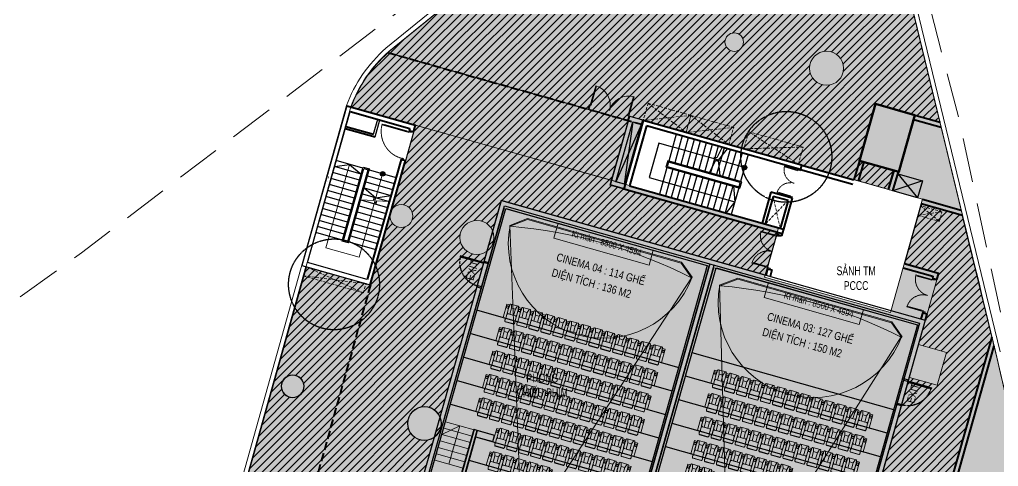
# Model space of a CAD drawing. Header units: millimetres. Extents: x -11451263 to 11578383104, y -507 to 1450429.
# Drawn here: x 12050376 to 12094417, y 1143457 to 1163557 of the extents above; entities that cross this region are included whole.
import ezdxf

# ---------------------------------------------------------------- set-up
doc = ezdxf.new("R2010")
doc.units = ezdxf.units.MM
doc.header["$MEASUREMENT"] = 0
for name, pattern in [('CENTER2', [1.125, 0.75, -0.125, 0.125, -0.125]), ('DASH', [0.35, 0.25, -0.1]), ('DASH2-1', [3, 2, -1]), ('HIDDEN', [0.375, 0.25, -0.125]), ('HIDDEN2', [0.1875, 0.125, -0.0625]), ('Xref_ST_MBDV Cot vach 30.7.2022$0$HIDDEN2', [0.1875, 0.125, -0.0625])]:
    doc.linetypes.add(name, pattern=pattern)
doc.layers.get('0').update_dxf_attribs({"linetype": 'CONTINUOUS', "lineweight": 13})
doc.layers.get('Defpoints').update_dxf_attribs({"color": 5, "linetype": 'CONTINUOUS', "lineweight": 13})
for name, color, linetype, lineweight in [('##01-Tuong', 1, 'CONTINUOUS', 40), ('@_0.10', 8, 'CONTINUOUS', 15), ('CUA', 37, 'CONTINUOUS', 13), ('DO DIEN TICH THONG THUY', 141, 'CONTINUOUS', 13), ('KT-Chu viet', 255, 'CONTINUOUS', 20), ('KT-Kich thuoc', 159, 'CONTINUOUS', 18), ('KT-lomo nuoc', 3, 'HIDDEN', 5), ('KT-Net cat', 1, 'CONTINUOUS', 40), ('KT-Net cot', 2, 'CONTINUOUS', 50), ('KT-Net cua', 87, 'CONTINUOUS', 9), ('KT-Net manh', 251, 'CONTINUOUS', 13), ('KT-Net thay', 7, 'CONTINUOUS', 25), ('KT-Net to mau', 159, 'CONTINUOUS', 18), ('KT-Noi that', 39, 'CONTINUOUS', 9), ('SPE-MEP-HVAC', 140, 'CONTINUOUS', 0)]:
    doc.layers.add(name, color=color, linetype=linetype, lineweight=lineweight)
for name, color, linetype in [('A-FLOR-STRS-ARROW', 8, 'CONTINUOUS'), ('A-GRID-SYM', 50, 'CONTINUOUS'), ('A-WALL-PATT', 251, 'CONTINUOUS'), ('DC_Vat Lieu', 252, 'CONTINUOUS'), ('KT-Thay', 7, 'CONTINUOUS'), ('KT-Tuong', 1, 'CONTINUOUS'), ('NDT Thoat nuoc rua', 3, 'CENTER2'), ('SPE-MEP-Electric', 2, 'CONTINUOUS')]:
    doc.layers.add(name, color=color, linetype=linetype)
doc.styles.add('250-ChHBg', font='chhbg.shx', dxfattribs={"width": 0.8, "height": 200})
doc.styles.add('Xref_ST_MBDV Cot vach 30.7.2022$0$Arial', font='arial.ttf', dxfattribs={"width": 0.7})

# ---------------------------------------------------------------- blocks, each defined once
blk = doc.blocks.new('fagahah')
at = {"lineweight": 18}
for points in [[(1617565, -970362), (1617690, -970362), (1617690, -969742), (1617565, -969742)], [(1618250, -970362), (1618125, -970362), (1618125, -969742), (1618250, -969742)], [(1617683, -969914), (1617572, -969915), (1617572, -969803), (1617683, -969803)], [(1617994, -970143), (1617821, -970143), (1617821, -969856), (1617994, -969856)], [(1618243, -969914), (1618132, -969914), (1618132, -969803), (1618243, -969803)]]:
    blk.add_lwpolyline(points, close=True, dxfattribs=at)
for points in [[(1618084, -969686), (1617731, -969686)], [(1617821, -969856), (1617770, -969686)], [(1617994, -969856), (1618044, -969686)], [(1618250, -970362), (1617565, -970362)], [(1618119, -970510), (1617695, -970510)], [(1618096, -970526), (1617719, -970526)]]:
    blk.add_lwpolyline(points, dxfattribs=at)
blk.add_lwpolyline([(1617690, -969839), (1617690, -970093, 0.414214), (1617740, -970143), (1618075, -970143, 0.414214), (1618125, -970093), (1618125, -969839)], format="xyb", dxfattribs=at)
blk.add_lwpolyline([(1618125, -970362), (1617690, -970362), (1617690, -970193, -0.414214), (1617740, -970143), (1618075, -970143, -0.414214), (1618125, -970193)], format="xyb", close=True, dxfattribs=at)
for centre in [(1617627, -969859), (1618187, -969859)]:
    blk.add_circle(centre, 44.6, dxfattribs=at)
for points in [[(1617690, -969839), (1617697, -969830), (1617700, -969806), (1617700, -969767), (1617702, -969725), (1617708, -969704), (1617722, -969689), (1617731, -969686)], [(1618125, -969839), (1618118, -969830), (1618115, -969806), (1618115, -969767), (1618113, -969725), (1618107, -969704), (1618093, -969689), (1618084, -969686)], [(1617690, -970362), (1617684, -970387), (1617677, -970437), (1617679, -970474), (1617695, -970509), (1617712, -970524), (1617719, -970526)], [(1618125, -970362), (1618131, -970387), (1618137, -970437), (1618136, -970474), (1618120, -970509), (1618103, -970524), (1618096, -970526)]]:
    blk.add_spline(points, degree=3, dxfattribs=at)
blk = doc.blocks.new('*U157')
blk.add_line((-70, 100), (-70, 907))
for points in [[(-50, 0), (-50, 1007), (-90, 1007), (-90, 0)], [(-50, 100), (-90, 100), (-90, 907), (-50, 907)], [(0, -184), (-60, -184), (-60, -40), (-50, -40), (-50, 0), (0, 0)], [(-1107, -184), (-1047, -184), (-1047, -40), (-1057, -40), (-1057, 0), (-1107, 0)]]:
    blk.add_lwpolyline(points, close=True)
at = {"linetype": 'HIDDEN'}
blk.add_arc((-50, 0), 1007, 90, 180, dxfattribs=at)
blk = doc.blocks.new('*U150')
blk.add_line((70, 100), (70, 907))
for points in [[(50, 0), (50, 1007), (90, 1007), (90, 0)], [(50, 100), (90, 100), (90, 907), (50, 907)], [(0, -184), (60, -184), (60, -40), (50, -40), (50, 0), (0, 0)], [(1107, -184), (1047, -184), (1047, -40), (1057, -40), (1057, 0), (1107, 0)]]:
    blk.add_lwpolyline(points, close=True)
at = {"linetype": 'HIDDEN'}
blk.add_arc((50, 0), 1007, 0, 90, dxfattribs=at)
blk = doc.blocks.new('beta')
at = {"layer": '@_0.10'}
for points in [[(1129386, 526002), (1129874, 527735), (1129071, 527337)], [(1130433, 527265), (1129153, 527626)], [(1130515, 527554), (1129234, 527915)], [(1130352, 526977), (1129071, 527337)], [(1130189, 526399), (1128909, 526760)], [(1130271, 526688), (1128990, 527049)], [(1130108, 526110), (1128827, 526471)], [(1130027, 525822), (1128746, 526182)]]:
    blk.add_lwpolyline(points, dxfattribs=at)
at = {"layer": 'A-GRID-SYM'}
for p, q in [((1131743, 537869), (1150808, 532499)), ((1128315, 525005), (1131881, 537623)), ((1131881, 537623), (1150561, 532361)), ((1150808, 532499), (1142118, 501478)), ((1150561, 532361), (1141980, 501725)), ((1130516, 527558), (1129742, 524811)), ((1129886, 524770), (1130660, 527517)), ((1130660, 527517), (1130516, 527558))]:
    blk.add_line(p, q, dxfattribs=at)
for points in [[(1128459, 524965), (1128123, 525059), (1131743, 537869)], [(1129574, 523588), (1129905, 524765), (1129616, 524846), (1129562, 524654), (1129658, 524627), (1129327, 523450), (1137429, 521160), (1141318, 534965)], [(1141125, 535019), (1137291, 521407), (1129381, 523642)]]:
    blk.add_lwpolyline(points, dxfattribs=at)
blk.add_lwpolyline([(1130660, 527517), (1130583, 527242), (1131358, 527023), (1131435, 527299)], close=True, dxfattribs=at)
at = {"layer": 'A-WALL-PATT'}
for points in [[(1128456, 525173), (1131942, 537513), (1141000, 534953), (1137244, 521524), (1129599, 523678)], [(1130661, 532936), (1139729, 530365)], [(1130361, 531878), (1139429, 529307)], [(1130060, 530820), (1139129, 528248)], [(1140316, 531039), (1149389, 528483)], [(1140017, 529980), (1149091, 527425)], [(1129760, 529762), (1138829, 527190)], [(1129460, 528703), (1138529, 526132)], [(1139719, 528922), (1148792, 526366)], [(1139421, 527863), (1148494, 525307)], [(1130583, 527242), (1138229, 525073)], [(1139123, 526804), (1148196, 524248)], [(1130284, 526183), (1137929, 524015)]]:
    blk.add_lwpolyline(points, dxfattribs=at)
blk.add_lwpolyline([(1141402, 534844), (1150460, 532284), (1146320, 517504), (1137225, 520066)], close=True, dxfattribs=at)
at = {"layer": 'Defpoints', "color": 8}
for p, q in [((1132918, 537059), (1139851, 535093)), ((1142379, 534385), (1149311, 532419))]:
    blk.add_line(p, q, dxfattribs=at)
at = {"layer": 'Defpoints'}
for points in [[(1132125, 536749), (1132918, 537059), (1139851, 535093), (1140321, 534425)], [(1132131, 536710), (1132915, 537018), (1139832, 535057), (1140295, 534395)], [(1132125, 536749), (1132677, 522711), (1140295, 534395)], [(1141585, 534076), (1142379, 534385), (1149311, 532419), (1149781, 531752)], [(1141591, 534036), (1142376, 534344), (1149292, 532383), (1149755, 531722)], [(1141561, 534084), (1141985, 519504), (1149735, 531743)]]:
    blk.add_lwpolyline(points, dxfattribs=at)
for centre, start, end in [((1136325, 535947), 169.1757, 339.1517), ((1145763, 533288), 169.2749, 339.2508)]:
    blk.add_arc(centre, 4275, start, end, dxfattribs=at)
at = {"layer": 'Defpoints', "color": 8}
for centre, start, end in [((1130284, 514640), 63.126, 85.2159), ((1139744, 511967), 63.1265, 85.2164)]:
    blk.add_arc(centre, 22147, start, end, dxfattribs=at)
at = {"layer": 'KT-Noi that'}
for points in [[(1134292, 536851), (1134101, 536177), (1138383, 534963), (1138574, 535637)], [(1143755, 534185), (1143564, 533512), (1147846, 532298), (1148037, 532971)]]:
    blk.add_lwpolyline(points, close=True, dxfattribs=at)
at = {"layer": 'DC_Vat Lieu', "color": 253}
for name, p, xscale, yscale, zscale, rotation in [('*U157', (1130969, 535134), 1.084126636794924, 1.084126636794924, 1.084126636794924, 74.26764725230365), ('*U150', (1150055, 529805), 1.084126636794925, 1.084126636794925, 1.084126636794925, 254.2676472523859)]:
    blk.add_blockref(name, p, dxfattribs=dict(at, xscale=xscale, yscale=yscale, zscale=zscale, rotation=rotation))
at = {"layer": 'Defpoints', "color": 8}
for p, rotation in [((-159665, 1907447), 344.1685009415601), ((-159127, 1907294), 344.1685009415601), ((-158588, 1907141), 344.1685009415601), ((-158049, 1906989), 344.1685009415601), ((-157510, 1906836), 344.1685009415601), ((-156971, 1906684), 344.1685009415601), ((-159995, 1906397), 344.1685009415601), ((-159456, 1906244), 344.1685009415601), ((-156433, 1906531), 344.1685009415601), ((-155894, 1906378), 344.1685009415601), ((-155355, 1906225), 344.1685009415601), ((-158917, 1906091), 344.1685009415601), ((-158379, 1905939), 344.1685009415601), ((-157840, 1905786), 344.1685009415601), ((-154816, 1906073), 344.1685009415601), ((-154278, 1905920), 344.1685009415601), ((-153739, 1905768), 344.1685009415601), ((-160295, 1905339), 344.1685009415601), ((-157301, 1905634), 344.1685009415601), ((-156762, 1905481), 344.1685009415601), ((-156224, 1905328), 344.1685009415601), ((-153200, 1905615), 344.1685009415601), ((-159756, 1905186), 344.1685009415601), ((-159218, 1905033), 344.1685009415601), ((-155685, 1905176), 344.1685009415601), ((-155146, 1905023), 344.1685009415601), ((-158679, 1904881), 344.1685009415601), ((-158140, 1904728), 344.1685009415601), ((-157601, 1904575), 344.1685009415601), ((-154607, 1904870), 344.1685009415601), ((-154068, 1904718), 344.1685009415601), ((-153530, 1904565), 344.1685009415601), ((-150333, 1904483), 344.1689962145118), ((-160595, 1904280), 344.1685009415601), ((-160056, 1904127), 344.1685009415601), ((-157062, 1904423), 344.1685009415601), ((-156524, 1904270), 344.1685009415601), ((-155985, 1904117), 344.1685009415601), ((-149794, 1904330), 344.1689962145118), ((-149255, 1904178), 344.1689962145118), ((-148716, 1904025), 344.1689962145118), ((-159518, 1903975), 344.1685009415601), ((-158979, 1903822), 344.1685009415601), ((-158440, 1903670), 344.1685009415601), ((-155446, 1903965), 344.1685009415601), ((-154907, 1903812), 344.1685009415601), ((-154369, 1903660), 344.1685009415601), ((-148177, 1903872), 344.1689962145118), ((-147639, 1903720), 344.1689962145118), ((-147100, 1903567), 344.1689962145118), ((-160895, 1903222), 344.1685009415601), ((-157901, 1903517), 344.1685009415601), ((-157362, 1903365), 344.1685009415601), ((-156824, 1903212), 344.1685009415601), ((-153830, 1903507), 344.1685009415601), ((-150603, 1903416), 344.1689962145118), ((-150064, 1903263), 344.1689962145118), ((-149526, 1903111), 344.1689962145118), ((-146561, 1903414), 344.1689962145118), ((-146022, 1903262), 344.1689962145118), ((-160357, 1903069), 344.1685009415601), ((-159818, 1902917), 344.1685009415601), ((-159279, 1902764), 344.1685009415601), ((-156285, 1903059), 344.1685009415601), ((-155746, 1902906), 344.1685009415601), ((-155207, 1902754), 344.1685009415601), ((-148987, 1902958), 344.1689962145118), ((-148448, 1902806), 344.1689962145118), ((-145484, 1903109), 344.1689962145118), ((-144945, 1902957), 344.1689962145118), ((-144406, 1902804), 344.1689962145118), ((-158740, 1902611), 344.1685009415601), ((-158201, 1902459), 344.1685009415601), ((-157663, 1902306), 344.1685009415601), ((-154669, 1902601), 344.1685009415601), ((-154130, 1902449), 344.1685009415601), ((-150933, 1902367), 344.1689962145118), ((-147909, 1902653), 344.1689962145118), ((-147370, 1902501), 344.1689962145118), ((-146832, 1902348), 344.1689962145118), ((-143867, 1902652), 344.1689962145118), ((-160118, 1901858), 344.1685009415601), ((-157124, 1902153), 344.1685009415601), ((-156585, 1902001), 344.1685009415601), ((-156046, 1901848), 344.1685009415601), ((-150394, 1902214), 344.1689962145118), ((-149855, 1902061), 344.1689962145118), ((-149316, 1901908), 344.1689962145118), ((-146293, 1902195), 344.1689962145118), ((-145754, 1902043), 344.1689962145118), ((-145215, 1901890), 344.1689962145118), ((-159579, 1901706), 344.1685009415601), ((-159040, 1901553), 344.1685009415601), ((-158501, 1901401), 344.1685009415601), ((-155507, 1901696), 344.1685009415601), ((-154969, 1901543), 344.1685009415601), ((-154430, 1901390), 344.1685009415601), ((-148778, 1901756), 344.1689962145118), ((-148239, 1901603), 344.1689962145118), ((-147700, 1901451), 344.1689962145118), ((-144677, 1901737), 344.1689962145118), ((-144138, 1901585), 344.1689962145118), ((-157963, 1901248), 344.1685009415601), ((-157424, 1901095), 344.1685009415601), ((-156885, 1900942), 344.1685009415601), ((-151233, 1901308), 344.1689962145118), ((-150694, 1901155), 344.1689962145118), ((-150155, 1901003), 344.1689962145118), ((-147161, 1901298), 344.1689962145118), ((-146623, 1901145), 344.1689962145118), ((-146084, 1900993), 344.1689962145118), ((-160418, 1900800), 344.1685009415601), ((-159879, 1900647), 344.1685009415601), ((-159340, 1900495), 344.1685009415601), ((-156346, 1900790), 344.1685009415601), ((-155808, 1900637), 344.1685009415601), ((-155269, 1900485), 344.1685009415601), ((-149617, 1900850), 344.1689962145118), ((-149078, 1900698), 344.1689962145118), ((-148539, 1900545), 344.1689962145118), ((-145545, 1900840), 344.1689962145118), ((-145006, 1900688), 344.1689962145118), ((-144467, 1900535), 344.1689962145118), ((-158802, 1900342), 344.1685009415601), ((-158263, 1900190), 344.1685009415601), ((-154730, 1900332), 344.1685009415601), ((-151533, 1900250), 344.1689962145118), ((-150994, 1900097), 344.1689962145118), ((-148000, 1900392), 344.1689962145118), ((-147461, 1900240), 344.1689962145118)]:
    blk.add_blockref('fagahah', p, dxfattribs=dict(at, rotation=rotation))
at = {"layer": '##01-Tuong', "char_height": 360, "attachment_point": 7, "rotation": 74.2676, "style": '250-ChHBg'}
for insert in [(1130478, 534241), (1150313, 528732)]:
    blk.add_mtext_dynamic_manual_height_columns('{\\fArial|b0|i0|c0|p34;EXIT}', width=16842.03, gutter_width=1500, heights=[0], dxfattribs=dict(at, insert=insert))
at = {"layer": 'Defpoints', "rotation": 344.2676, "style": '250-ChHBg'}
for s, width, gutter_width, insert, char_height, attachment_point in [('{\\fArial|b0|i0|c0|p34;Kt màn : 8500 X 4594}', 13473.62, 1200, (1134876, 536246), 288, 7), ('{\\fArial|b0|i0|c0|p34;CINEMA 04 : 114 GHẾ}', 16842.03, 1500, (1134284, 535514), 360, 1), ('{\\fArial|b0|i0|c0|p34;DIỆN TÍCH : 136 M2}', 16842.03, 1500, (1134070, 534818), 360, 1), ('{\\fArial|b0|i0|c0|p34;Kt màn : 8500 X 4594}', 13473.62, 1200, (1144425, 533487), 288, 7), ('{\\fArial|b0|i0|c0|p34;CINEMA 03: 127 GHẾ}', 16842.03, 1500, (1143765, 532851), 360, 1), ('{\\fArial|b0|i0|c0|p34;DIỆN TÍCH : 150 M2}', 16842.03, 1500, (1143551, 532155), 360, 1)]:
    blk.add_mtext_dynamic_manual_height_columns(s, width=width, gutter_width=gutter_width, heights=[0], dxfattribs=dict(at, insert=insert, char_height=char_height, attachment_point=attachment_point))
blk = doc.blocks.new('double door')
for points in [[(550101, 384065), (550101, 384015), (549901, 384015), (549901, 384065)], [(549901, 384015), (549001, 384015), (549001, 383975), (549901, 383975)], [(549901, 382215), (549001, 382215), (549001, 382255), (549901, 382255)], [(550101, 382165), (550101, 382215), (549901, 382215), (549901, 382165)]]:
    blk.add_lwpolyline(points, close=True)
at = {"color": 8}
for centre, start, end in [((549901, 384015), 180, 270), ((549901, 382215), 90, 180)]:
    blk.add_arc(centre, 900, start, end, dxfattribs=at)
blk = doc.blocks.new('*U345')
blk.add_line((-100, 70), (-1150, 70))
for points in [[(101, 1350), (101, 1290), (41, 1290), (41, 1300), (1, 1300), (1, 1350)], [(0, 50), (-1250, 51), (-1250, 91), (0, 90)], [(-100, 50), (-100, 90), (-1150, 90), (-1150, 50)], [(100, 0), (100, 60), (40, 60), (40, 50), (0, 50), (0, 0)]]:
    blk.add_lwpolyline(points, close=True)
at = {"linetype": 'HIDDEN'}
blk.add_arc((0, 50), 1250, 89.9755, 179.9755, dxfattribs=at)
blk = doc.blocks.new('RTWEWF')
at = {"layer": 'A-FLOR-STRS-ARROW'}
h = blk.add_hatch(color=256, dxfattribs=at)
edge = h.paths.add_edge_path(flags=0)
edge.add_arc((-1325, 1600), 100, 180.2302, 540.2302)
blk.add_circle((-1325, 1600, 0), 100, dxfattribs=at)
at = {"layer": 'KT-Net cat'}
for p, q in [((-3700, 4100, 0), (-500, 4100, 0)), ((-500, 3800, 0), (-500, 4100, 0)), ((-3500, 3900, 0), (-700, 3900, 0)), ((-700, 3900, 0), (-700, 3800, 0)), ((-700, 3800, 0), (-500, 3800, 0)), ((-3500, 3200, 0), (-2200, 3200, 0)), ((-3500, 3100, 0), (-2100, 3100, 0)), ((-700, 2450, 0), (-700, -3160, 0)), ((-700, 2450, 0), (-500, 2450, 0)), ((-500, -3360, 0), (-500, 2450, 0))]:
    blk.add_line(p, q, dxfattribs=at)
at = {"layer": 'KT-Net manh'}
for p, q in [((-2875, 1600, 0), (-2875, -2294, 0)), ((-1325, -2295, 0), (-1325, 1600, 0)), ((-2875, -2294, 0), (-1325, -2295, 0))]:
    blk.add_line(p, q, dxfattribs=at)
at = {"layer": 'KT-Net manh', "elevation": 0}
blk.add_lwpolyline([(-1950, 200), (-1387, 326), (-1422, 482), (-1227, 198), (-1262, 354), (-700, 480)], dxfattribs=at)
at = {"layer": 'KT-Net thay'}
for p, q in [((-2250, 1600, 0), (-3500, 1600, 0)), ((-2251, -1810, 0), (-2250, 1650, 0)), ((-2250, 1650, 0), (-1950, 1650, 0)), ((-2201, -1760, 0), (-2200, 1600, 0)), ((-2200, 1600, 0), (-2000, 1600, 0)), ((-2001, -1760, 0), (-2000, 1600, 0)), ((-1951, -1810, 0), (-1950, 1650, 0)), ((-1950, 1600, 0), (-700, 1600, 0)), ((-2250, 1320, 0), (-3500, 1320, 0)), ((-2250, 1040, 0), (-3500, 1040, 0)), ((-1950, 1320, 0), (-700, 1320, 0)), ((-1950, 1040, 0), (-700, 1040, 0)), ((-2250, 760, 0), (-3500, 760, 0)), ((-2250, 480, 0), (-3500, 480, 0)), ((-1950, 760, 0), (-700, 760, 0)), ((-1950, 480, 0), (-700, 480, 0)), ((-2250, 200, 0), (-3500, 200, 0)), ((-1950, 200, 0), (-700, 200, 0)), ((-2250, -80, 0), (-3500, -80, 0)), ((-2250, -360, 0), (-3500, -360, 0)), ((-1950, -80, 0), (-700, -80, 0)), ((-1950, -360, 0), (-700, -360, 0)), ((-2250, -640, 0), (-3500, -640, 0)), ((-1950, -640, 0), (-700, -640, 0)), ((-2250, -920, 0), (-3500, -920, 0)), ((-2250, -1200, 0), (-3500, -1200, 0)), ((-1950, -920, 0), (-700, -920, 0)), ((-1950, -1200, 0), (-700, -1200, 0)), ((-2250, -1480, 0), (-3500, -1480, 0)), ((-2250, -1760, 0), (-3500, -1760, 0)), ((-2001, -1760, 0), (-2201, -1760, 0)), ((-1950, -1480, 0), (-700, -1480, 0)), ((-1950, -1760, 0), (-700, -1760, 0)), ((-1951, -1810, 0), (-2251, -1810, 0))]:
    blk.add_line(p, q, dxfattribs=at)
at = {"layer": 'KT-Net thay', "elevation": 0}
for points in [[(-3500, 1320), (-2875, 1600), (-2250, 1320)], [(-1950, 760), (-1325, 480), (-700, 760)]]:
    blk.add_lwpolyline(points, dxfattribs=at)
at = {"layer": 'KT-Tuong'}
for p, q in [((-3700, 4100, 0), (-3700, -3360, 0)), ((-3500, -3160, 0), (-3500, 3900, 0)), ((-2200, 3200, 0), (-2200, 3900, 0)), ((-2100, 3100, 0), (-2100, 3900, 0)), ((-3700, -3360, 0), (-500, -3360, 0)), ((-700, -3160, 0), (-3500, -3160, 0))]:
    blk.add_line(p, q, dxfattribs=at)
at = {"layer": 'CUA', "xscale": -1, "rotation": 179.9754687402135}
blk.add_blockref('*U345', (-700, 3800, 0), dxfattribs=at)
blk = doc.blocks.new('*U344')
for p, q in [((-1260, -100), (-1300, -100)), ((-1280, -100), (-1280, -525)), ((-90, -100), (-50, -100)), ((-70, -100), (-70, -525)), ((-1260, -525), (-1300, -525)), ((-90, -525), (-50, -525))]:
    blk.add_line(p, q)
for points in [[(-1350, 100), (-1290, 100), (-1290, 40), (-1300, 40), (-1300, 0), (-1350, 0)], [(-1300, 0), (-1260, 0), (-1260, -625), (-1300, -625)], [(-50, 0), (-90, 0), (-90, -625), (-50, -625)], [(0, 100), (-60, 100), (-60, 40), (-50, 40), (-50, 0), (0, 0)]]:
    blk.add_lwpolyline(points, close=True)
at = {"linetype": 'HIDDEN2'}
for centre, start, end in [((-1300, 0), 270, 0), ((-50, 0), 180, 270)]:
    blk.add_arc(centre, 625, start, end, dxfattribs=at)
blk = doc.blocks.new('werwrerer')
at = {"layer": 'A-FLOR-STRS-ARROW'}
h = blk.add_hatch(color=256, dxfattribs=at)
edge = h.paths.add_edge_path(flags=0)
edge.add_arc((-12332, 7014), 100, -269.9999, 90.0001, ccw=False)
at = {"layer": 'A-FLOR-STRS-ARROW', "elevation": 0}
for points in [[(-12332, 7014), (-9172, 7014), (-8922, 7014), (-8322, 7014), (-8322, 8614), (-12332, 8614)], [(-11372, 7664), (-11122, 7014), (-11372, 6414)], [(-11122, 6414), (-11011, 6942), (-10878, 6966), (-11118, 7063), (-10982, 7084), (-10872, 7664)]]:
    blk.add_lwpolyline(points, dxfattribs=at)
at = {"layer": 'A-FLOR-STRS-ARROW'}
blk.add_circle((-12332, 7014), 100, dxfattribs=at)
at = {"layer": 'KT-Net cat'}
for p, q in [((-14772, 7761, 0), (-14774, 9211, 0)), ((-14623, 7912, 0), (-14624, 9212, 0)), ((-13923, 7912, 0), (-13924, 9212, 0)), ((-13772, 7762, 0), (-13774, 9212, 0)), ((-7571, 6418, 0), (-7574, 9218, 0)), ((-7371, 6218, 0), (-7374, 9218, 0)), ((-14772, 7761, 0), (-13772, 7762, 0)), ((-14623, 7912, 0), (-13923, 7912, 0)), ((-14771, 6411, 0), (-7571, 6418, 0)), ((-14771, 6211, 0), (-14771, 6411, 0)), ((-14771, 6211, 0), (-7371, 6218, 0))]:
    blk.add_line(p, q, dxfattribs=at)
at = {"layer": 'KT-Net thay', "elevation": 0}
blk.add_lwpolyline([(-12082, 7964), (-12332, 8614), (-12082, 9214)], dxfattribs=at)
for points in [[(-12382, 7964), (-12382, 7664), (-8922, 7664), (-8922, 7964)], [(-12332, 7914), (-12332, 7714), (-8972, 7714), (-8972, 7914)]]:
    blk.add_lwpolyline(points, close=True, dxfattribs=at)
at = {"layer": 'KT-Thay'}
for p, q in [((-12332, 7964), (-12332, 9214)), ((-12052, 7964), (-12052, 9214)), ((-11772, 7964), (-11772, 9214)), ((-11492, 7964), (-11492, 9214)), ((-11212, 7964), (-11212, 9214)), ((-10932, 7964), (-10932, 9214)), ((-10652, 7964), (-10652, 9214)), ((-10372, 7964), (-10372, 9214)), ((-10092, 7964), (-10092, 9214)), ((-9812, 7964), (-9812, 9214)), ((-9532, 7964), (-9532, 9214)), ((-9252, 7964), (-9252, 9214)), ((-8972, 7964), (-8972, 9214)), ((-12332, 6414), (-12332, 7664)), ((-12052, 6414), (-12052, 7664)), ((-11772, 6414), (-11772, 7664)), ((-11492, 6414), (-11492, 7664)), ((-11212, 6414), (-11212, 7664)), ((-10932, 6414), (-10932, 7664)), ((-10652, 6414), (-10652, 7664)), ((-10372, 6414), (-10372, 7664)), ((-10092, 6414), (-10092, 7664)), ((-9812, 6414), (-9812, 7664)), ((-9532, 6414), (-9532, 7664)), ((-9252, 6414), (-9252, 7664)), ((-8972, 6414), (-8972, 7664))]:
    blk.add_line(p, q, dxfattribs=at)
at = {"layer": 'CUA', "zscale": -1, "rotation": 89.97301380553962}
blk.add_blockref('*U344', (-14672, 7761, 0), dxfattribs=at)
blk = doc.blocks.new('*U435')
at = {"linetype": 'HIDDEN', "ltscale": 500}
for p, q in [((320, 1441), (0, 0)), ((-354, 1251), (674, 190))]:
    blk.add_line(p, q, dxfattribs=at)
blk.add_lwpolyline([(-354, 1251), (320, 1441), (674, 190), (0, 0)], close=True, dxfattribs=at)
blk = doc.blocks.new('*U437')
at = {"linetype": 'HIDDEN', "ltscale": 500}
for p, q in [((1707, 1314), (0, 0)), ((-218, 770), (1925, 544))]:
    blk.add_line(p, q, dxfattribs=at)
blk.add_lwpolyline([(-218, 770), (1707, 1314), (1925, 544), (0, 0)], close=True, dxfattribs=at)
blk = doc.blocks.new('*U436')
at = {"linetype": 'HIDDEN', "ltscale": 500}
for p, q in [((840, 705), (0, 0)), ((-122, 433), (962, 272))]:
    blk.add_line(p, q, dxfattribs=at)
blk.add_lwpolyline([(-122, 433), (840, 705), (962, 272), (0, 0)], close=True, dxfattribs=at)
blk = doc.blocks.new('*U365')
for p, q in [((18, -121), (-229, -612)), ((36, -130), (0, -112)), ((-211, -621), (-247, -603)), ((1322, -776), (1075, -1268)), ((1304, -767), (1340, -785)), ((1057, -1259), (1093, -1277))]:
    blk.add_line(p, q)
for points in [[(45, 89), (99, 62), (72, 9), (63, 13), (45, -22), (0, 0)], [(45, -22), (80, -40), (-256, -711), (-292, -693)], [(1385, -696), (1349, -678), (1013, -1348), (1048, -1366)], [(1475, -629), (1421, -602), (1394, -656), (1403, -660), (1385, -696), (1430, -718)]]:
    blk.add_lwpolyline(points, close=True)
at = {"linetype": 'Xref_ST_MBDV Cot vach 30.7.2022$0$HIDDEN2', "ltscale": 200}
for centre, start, end in [((45, -22), 243.3236, 333.3236), ((1385, -696), 153.3236, 243.3235)]:
    blk.add_arc(centre, 750, start, end, dxfattribs=at)
blk = doc.blocks.new('WWW')
at = {"layer": 'Defpoints', "linetype": 'DASH2-1', "lineweight": 13, "ltscale": 1000, "flags": 128}
blk.add_lwpolyline([(11429817, 1022160), (11450185, 1019986), (11488616, 1021167), (11491469, 1024811), (11462656, 1159054), (11457975, 1176931), (11455626, 1177745), (11446686, 1170981), (11423167, 1153070), (11399484, 1135983, 0.684877), (11429817, 1022160)], format="xyb", dxfattribs=at)
blk = doc.blocks.new('l3 hatch north')
at = {"true_color": 0xf28888}
h = blk.add_hatch(color=11, dxfattribs=at)
h.dxf.hatch_style = 1
edge = h.paths.add_edge_path()
edge.add_arc((11359561, 1428361), 779235, 13.783962, 13.80087)
edge.add_line((12116299, 1614247), (12112387, 1630402))
edge.add_arc((12107620, 1628783), 5035, 18.7627, 125.973)
edge.add_line((12104663, 1632857), (12090535, 1621382))
edge.add_arc((12094651, 1616726), 6214, 131.4765, 159.5891)
edge.add_line((12088827, 1618893), (12091721, 1618081))
edge.add_line((12091721, 1618081), (12101146, 1615429))
edge.add_line((12101146, 1615429), (12101960, 1618308))
edge.add_line((12101960, 1618308), (12114548, 1614741))
edge.add_line((12114548, 1614741), (12114494, 1614551))
edge.add_line((12114494, 1614551), (12116354, 1614023))
at = {"true_color": 0xdd655f}
h = blk.add_hatch(color=13, dxfattribs=at)
h.dxf.hatch_style = 1
edge = h.paths.add_edge_path()
edge.add_line((12086814, 1611710), (12089717, 1610900))
edge.add_line((12089717, 1610900), (12091736, 1618076))
edge.add_line((12091736, 1618076), (12100569, 1615591))
edge.add_line((12100569, 1615591), (12108073, 1613457))
edge.add_line((12108073, 1613457), (12107446, 1611244))
edge.add_line((12107446, 1611244), (12113108, 1609644))
edge.add_line((12113108, 1609644), (12114494, 1614551))
edge.add_line((12114494, 1614551), (12116353, 1614023))
edge.add_line((12116353, 1614023), (12117679, 1608537))
edge.add_line((12117679, 1608537), (12114979, 1598980))
edge.add_line((12114979, 1598980), (12113728, 1599334))
edge.add_line((12113728, 1599334), (12107266, 1576464))
edge.add_line((12107266, 1576464), (12100914, 1578259))
edge.add_line((12100914, 1578259), (12099242, 1572341))
edge.add_line((12099242, 1572341), (12097510, 1572828))
edge.add_line((12097510, 1572828), (12099182, 1578749))
edge.add_line((12099182, 1578749), (12085192, 1582702))
edge.add_line((12085192, 1582702), (12083460, 1576800))
edge.add_line((12083460, 1576800), (12081961, 1577224))
edge.add_arc((12082400, 1578758), 1596, 162.0288, 254.017, ccw=False)
edge.add_line((12080882, 1579250), (12082364, 1584560))
edge.add_arc((12078635, 1585304), 3803, 348.72, 415.7308)
edge.add_line((12080776, 1588446), (12074100, 1593924))
edge.add_line((12074100, 1593924), (12075363, 1595455))
edge.add_arc((12078139, 1599771), 5132, 237.2479, 342.0631)
edge.add_arc((12078139, 1599771), 5132, 342.0631, 344.9052)
edge.add_line((12083094, 1598435), (12086814, 1611710))
at = {"true_color": 0x6e6e6e}
h = blk.add_hatch(color=8, dxfattribs=at)
h.dxf.hatch_style = 1
edge = h.paths.add_edge_path()
edge.add_line((12117679, 1608537), (12114979, 1598980))
edge.add_line((12114979, 1598980), (12113728, 1599334))
edge.add_line((12113728, 1599334), (12107266, 1576464))
edge.add_line((12107266, 1576464), (12100914, 1578259))
edge.add_line((12100914, 1578259), (12100112, 1575420))
edge.add_line((12100112, 1575420), (12107910, 1573217))
edge.add_line((12107910, 1573217), (12107094, 1570328))
edge.add_line((12107094, 1570328), (12107039, 1570136))
edge.add_line((12107039, 1570136), (12111654, 1568830))
edge.add_line((12111654, 1568830), (12119742, 1597332))
edge.add_arc((12115856, 1598463), 4047, 343.7728, 371.4668)
edge.add_arc((11359561, 1428361), 779235, 12.669446, 13.368953)
for points in [[(12088827, 1618893), (12091721, 1618081), (12101146, 1615429), (12101960, 1618308), (12114548, 1614741), (12114494, 1614551), (12116353, 1614023), (12117226, 1610419), (12117679, 1608537), (12114979, 1598980), (12113728, 1599334), (12107266, 1576464), (12100914, 1578259), (12100112, 1575420), (12107910, 1573217), (12107094, 1570328), (12107039, 1570136), (12111654, 1568830), (12119742, 1597332, 0.121429)], [(12119822, 1599268, 0.004937), (12116299, 1614247), (12112387, 1630402, 0.505193)], [(12104663, 1632857), (12090535, 1621382, 0.123283), (12088827, 1618893, 2.147126)]]:
    blk.add_lwpolyline(points, format="xyb")
at = {"elevation": 0}
blk.add_lwpolyline([(12083094, 1598435), (12086814, 1611710), (12086814, 1611710), (12089717, 1610900), (12091736, 1618076), (12100569, 1615591), (12108073, 1613457), (12107446, 1611244), (12113108, 1609644), (12114494, 1614551), (12116353, 1614023), (12117679, 1608537), (12114979, 1598980)], dxfattribs=at)
blk = doc.blocks.new('A$C59794006')
at = {"layer": 'NDT Thoat nuoc rua'}
for centre in [(-31959, 132072, 0), (-52309, 126337, 0)]:
    blk.add_circle(centre, 2044, dxfattribs=at)
blk = doc.blocks.new('*U499')
at = {"layer": 'KT-lomo nuoc', "ltscale": 500}
for p, q in [((193, -384), (-2502, -1257)), ((-2309, -1641), (0, 0))]:
    blk.add_line(p, q, dxfattribs=at)
blk.add_lwpolyline([(193, -384), (-2309, -1641), (-2502, -1257), (0, 0)], close=True, dxfattribs=at)
blk = doc.blocks.new('*U498')
at = {"layer": 'KT-lomo nuoc', "ltscale": 500}
for p, q in [((-2279, -1145), (-359, 715)), ((-2638, -430), (0, 0))]:
    blk.add_line(p, q, dxfattribs=at)
blk.add_lwpolyline([(-2279, -1145), (-2638, -430), (-359, 715), (0, 0)], close=True, dxfattribs=at)

msp = doc.modelspace()

# ---------------------------------------------------------------- hatches: boundary and pattern name
at = {"layer": 'DO DIEN TICH THONG THUY'}
h = msp.add_hatch(dxfattribs=at)
h.set_pattern_fill('ANSI31', color=256, scale=2000)
edge = h.paths.add_edge_path(flags=16)
edge.add_arc((12082530, 1162543), 415, 0, 360)
edge = h.paths.add_edge_path(flags=16)
edge.add_arc((12086687.2, 1161368.3), 765, 0, 360)
edge = h.paths.add_edge_path(flags=16)
edge.add_arc((12074493.6, 1164834.3), 765, 0, 360)
edge = h.paths.add_edge_path(flags=16)
edge.add_arc((12086532.9, 1170972.1), 765, 0, 360)
edge = h.paths.add_edge_path(flags=16)
edge.add_arc((12081124.7, 1172500.3), 765, 0, 360)
edge = h.paths.add_edge_path()
edge.add_line((12089445.7, 1155927.1), (12089682.6, 1156765.3))
edge.add_line((12089682.6, 1156765.3), (12088143.7, 1157200.2))
edge.add_line((12088143.7, 1157200.2), (12088872.5, 1159779.2))
edge.add_line((12088872.5, 1159779.2), (12091785, 1158956.2))
edge.add_line((12091785, 1158956.2), (12091532.5, 1159999.2))
edge.add_line((12091532.5, 1159999.2), (12090388.8, 1164722.4))
edge.add_line((12090388.8, 1164722.4), (12089429.7, 1168683.2))
edge.add_line((12089429.7, 1168683.2), (12088835.9, 1171135.2))
edge.add_arc((12084068.6, 1169515.7), 5034.9, 18.76271, 55.73211)
edge.add_arc((12084068.6, 1169515.7), 5034.9, 55.73211, 77.1762)
edge.add_arc((12084068.6, 1169515.7), 5034.9, 77.1762, 100.00858)
edge.add_arc((12084068.6, 1169515.7), 5034.9, 100.00858, 113.66941)
edge.add_arc((12084068.6, 1169515.7), 5034.9, 113.66941, 122.57587)
edge.add_arc((12085342.1, 1167849.4), 7127, 123.99077, 130.78749)
edge.add_line((12080686.4, 1173245.5), (12080119, 1172784.5))
edge.add_line((12080119, 1172784.5), (12066939.1, 1162074.6))
edge.add_line((12066939.1, 1162074.6), (12077779, 1159011.6))
edge.add_line((12077779, 1159011.6), (12077837.7, 1159218.4))
edge.add_line((12077837.7, 1159218.4), (12089445.7, 1155927.1))
h = msp.add_hatch(dxfattribs=at)
h.set_pattern_fill('ANSI31', color=256, scale=2000)
h.paths.add_polyline_path([(12057236.4, 1119460.1), (12058210.7, 1120639.9), (12059390.4, 1119665.6), (12058416.1, 1118485.9)])
edge = h.paths.add_edge_path(flags=16)
edge.add_arc((12061270.1, 1124383.6), 765, 0, 360)
edge = h.paths.add_edge_path(flags=17)
edge.add_arc((12063858.2, 1128642.9), 765, 0, 360)
edge = h.paths.add_edge_path(flags=17)
edge.add_arc((12066223.9, 1137015.1), 765, 0, 360)
edge = h.paths.add_edge_path(flags=16)
edge.add_arc((12062661.8, 1147062.3), 515, 0, 360)
edge = h.paths.add_edge_path(flags=17)
edge.add_arc((12068589.7, 1145387.3), 765, 0, 360)
edge = h.paths.add_edge_path(flags=16)
edge.add_arc((12067551.4, 1154721.3), 515, 0, 360)
edge = h.paths.add_edge_path(flags=17)
edge.add_arc((12070955.4, 1153759.4), 765, 0, 360)
edge = h.paths.add_edge_path()
edge.add_line((12074031.2, 1113766.1), (12075734.5, 1113284.8))
edge.add_line((12075734.5, 1113284.8), (12077352.4, 1119010.6))
edge.add_line((12077352.4, 1119010.6), (12083703.7, 1117215.9))
edge.add_line((12083703.7, 1117215.9), (12090166, 1140085.4))
edge.add_line((12090166, 1140085.4), (12091417, 1139731.9))
edge.add_line((12091417, 1139731.9), (12094113.7, 1149275.4))
edge.add_line((12094113.7, 1149275.4), (12092789.5, 1154744.4))
edge.add_line((12092789.5, 1154744.4), (12090952.9, 1155263.3))
edge.add_line((12090952.9, 1155263.3), (12090200.2, 1152600.3))
edge.add_line((12090200.2, 1152600.3), (12091737.8, 1152165.8))
edge.add_line((12091737.8, 1152165.8), (12090827.7, 1148939))
edge.add_line((12090827.7, 1148939), (12092079.4, 1148585.3))
edge.add_line((12092079.4, 1148585.3), (12091663.4, 1147113))
edge.add_line((12091663.4, 1147113), (12090413.3, 1147464.3))
edge.add_line((12090413.3, 1147464.3), (12082415.7, 1119003.4))
edge.add_line((12082415.7, 1119003.4), (12063259.3, 1124434.4))
edge.add_line((12063259.3, 1124434.4), (12067042.6, 1137779.1))
edge.add_line((12067042.6, 1137779.1), (12068582.2, 1137344.1))
edge.add_line((12068582.2, 1137344.1), (12068915.7, 1138520.3))
edge.add_line((12068915.7, 1138520.3), (12076822.3, 1136278.9))
edge.add_line((12076822.3, 1136278.9), (12077521.2, 1138752))
edge.add_line((12077521.2, 1138752), (12069613.3, 1140993.8))
edge.add_line((12069613.3, 1140993.8), (12069945.8, 1142170.4))
edge.add_line((12069945.8, 1142170.4), (12068411, 1142605.5))
edge.add_line((12068411, 1142605.5), (12072049.7, 1155440.2))
edge.add_line((12072049.7, 1155440.2), (12083943, 1152079.5))
edge.add_line((12083943, 1152079.5), (12084478.7, 1153975.3))
edge.add_line((12084478.7, 1153975.3), (12076940.6, 1156112.6))
edge.add_line((12076940.6, 1156112.6), (12077765, 1158999.9))
edge.add_line((12077765, 1158999.9), (12066943, 1162057.9))
edge.add_arc((12071099.1, 1157459.1), 6198.6, 132.1054, 159.43873)
edge.add_line((12065295.4, 1159636.1), (12068203.9, 1158814.3))
edge.add_line((12068203.9, 1158814.3), (12066166.9, 1151605.4))
edge.add_line((12066166.9, 1151605.4), (12063280, 1152421.1))
edge.add_line((12063280, 1152421.1), (12059633, 1139410.8))
edge.add_line((12059633, 1139410.8), (12060315.2, 1139219.6))
edge.add_arc((12060215.4, 1138445.8), 780.3, -15.30018, 82.65006, ccw=False)
edge.add_line((12060968, 1138239.9), (12058487.4, 1129490.1))
edge.add_arc((12057751.4, 1129698.8), 765, 267.67809, 344.17166, ccw=False)
edge.add_arc((12055083.5, 1126036.7), 3917.9, -11.28826, 47.69745, ccw=False)
edge.add_line((12058925.6, 1125269.8), (12057419.8, 1119874.6))
edge.add_arc((12058856.3, 1119494.2), 1486, 165.16841, 253.77617)
edge.add_arc((12020938.6, 982485.3), 140673.2, 73.910196, 74.538347, ccw=False)
edge.add_line((12059925.3, 1117648.2), (12061570.4, 1123470.1))
edge.add_line((12061570.4, 1123470.1), (12075649.1, 1119491.9))
edge.add_line((12075649.1, 1119491.9), (12074031.2, 1113766.1))

# ---------------------------------------------------------------- linework, layer by layer
msp.add_line((12077834, 1159203.9), (12077838, 1159218.3), dxfattribs=at)
msp.add_lwpolyline([(12089445.7, 1155927.1), (12089682.6, 1156765.3), (12088143.7, 1157200.2), (12088872.5, 1159779.2), (12091785, 1158956.2), (12091532.5, 1159999.2), (12090388.8, 1164722.4), (12089429.7, 1168683.2), (12088835.9, 1171135.2, 0.1627233), (12086903.6, 1173676.6, 0.0938415), (12085186.1, 1174425, 0.0999559), (12083193.6, 1174474, 0.0596773), (12082047.3, 1174127.1, 0.0388813), (12081357.7, 1173758.5, 0.029665), (12080686.4, 1173245.5), (12080119, 1172784.5), (12066939.1, 1162074.6), (12077779, 1159011.6), (12077837.7, 1159218.4)], format="xyb", close=True, dxfattribs=at)
msp.add_lwpolyline([(12068411, 1142605.5), (12072049.7, 1155440.2), (12083943, 1152079.5), (12084478.7, 1153975.3), (12076940.6, 1156112.6), (12077765, 1158999.9), (12066943, 1162057.9, 0.1198329), (12065295.4, 1159636.1), (12068203.9, 1158814.3), (12066166.9, 1151605.4), (12063280, 1152421.1), (12059633, 1139410.8)], format="xyb", dxfattribs=at)
for points in [[(12077838, 1159218.3), (12087921.3, 1156357.8), (12088158.2, 1157196.1), (12088143.7, 1157200.2), (12088872.5, 1159779.2), (12091785, 1158956.2)], [(12091417, 1139731.9), (12094113.7, 1149275.4), (12092789.5, 1154744.4), (12090952.9, 1155263.3), (12090200.2, 1152600.3), (12091737.8, 1152165.8), (12090827.7, 1148939), (12092079.4, 1148585.3), (12091663.4, 1147113), (12090413.3, 1147464.3), (12082415.7, 1119003.4)], [(12089611.9, 1114886.5), (12083752.8, 1116542.1), (12085240.3, 1121806), (12086490.8, 1121452.6), (12086906.9, 1122925), (12085655.9, 1123278.5), (12087605.6, 1130178.3), (12088856.6, 1129824.8), (12089272.6, 1131297.2), (12088021.6, 1131650.7), (12089971.3, 1138550.5), (12091222.3, 1138197), (12094232.2, 1148848.8)]]:
    msp.add_lwpolyline(points, dxfattribs=at)
for points in [[(12072181.8, 1155063), (12081394.6, 1152459.8), (12077583.7, 1138973.4), (12069897.1, 1141152.6), (12070901.2, 1144776.5), (12071676.5, 1144557.5), (12071762, 1144861.5), (12070812.8, 1145125.9), (12070037.9, 1142383.4), (12068690, 1142764.2)], [(12081615.9, 1152397.2), (12090829, 1149793.9), (12086656.7, 1134946), (12077422.1, 1137555.5)]]:
    msp.add_lwpolyline(points, close=True, dxfattribs=at)
for centre, radius in [((12082530, 1162543), 415), ((12086687.2, 1161368.3), 765), ((12067551.4, 1154721.3), 515), ((12070955.4, 1153759.4), 765), ((12062661.8, 1147062.3), 515), ((12062661.8, 1147062.3), 500), ((12068589.7, 1145387.3), 765), ((12068589.7, 1145387.3), 750)]:
    msp.add_circle(centre, radius, dxfattribs=at)
at = {"layer": 'KT-Net cat', "linetype": 'DASH', "ltscale": 1500}
for p, q in [((12066939.1, 1162074.6), (12078356.8, 1158848.3)), ((12066165.5, 1151633, 0), (12058812.9, 1125292.9, 0))]:
    msp.add_line(p, q, dxfattribs=at)
at = {"layer": 'KT-Net cat'}
for p, q in [((12090711.2, 1159244), (12091789.1, 1158939.5)), ((12090656.9, 1159051.6), (12091843.1, 1158716.4)), ((12085559.8, 1157010.7, 0), (12087917.5, 1156344.5, 0)), ((12088162.2, 1157210.5), (12087917.5, 1156344.5, 0)), ((12088354.7, 1157156.1), (12088110, 1156290.1, 0)), ((12085505.4, 1156818.2, 0), (12087863.1, 1156152, 0)), ((12089478, 1155905.2), (12089722.3, 1156769.7)), ((12089670.5, 1155850.8), (12089914.8, 1156715.3)), ((12064229.2, 1156263.6), (12064227, 1156264.2)), ((12064283.2, 1156456.2), (12064281, 1156456.8)), ((12077622.9, 1156135.9, 0), (12077568.5, 1155943.5, 0)), ((12077815.4, 1156081.6, 0), (12084744, 1154123.7, 0)), ((12077568.5, 1155943.5, 0), (12084689.7, 1153931.2, 0)), ((12090942.5, 1155281.8), (12092802, 1154756.4)), ((12090996.9, 1155474.3), (12092748, 1154979.5)), ((12084497.2, 1153985.6), (12084470, 1153889.4)), ((12084470, 1153889.4, 0), (12084662.5, 1153835, 0)), ((12084744, 1154123.7, 0), (12084662.5, 1153835, 0)), ((12090181.7, 1152590), (12091719.3, 1152155.5)), ((12084034.9, 1152349.7), (12083953.4, 1152061)), ((12084034.9, 1152349.7, 0), (12084227.4, 1152295.3, 0)), ((12084227.4, 1152295.3), (12084145.8, 1152006.6)), ((12090127.3, 1152397.5), (12091472.4, 1152017.4)), ((12091719.3, 1152155.5), (12091637, 1151864.2)), ((12091472.4, 1152017.4), (12091444.5, 1151918.6)), ((12091444.5, 1151918.6, 0), (12091637, 1151864.2, 0)), ((12091009.4, 1150378.9), (12090927.9, 1150090.2)), ((12091009.4, 1150378.9, 0), (12091201.9, 1150324.5, 0)), ((12091201.9, 1150324.5), (12091120.3, 1150035.8))]:
    msp.add_line(p, q, dxfattribs=at)
for points in [[(12091427.4, 1139713.4), (12094129.2, 1149275.1)], [(12091565.4, 1139466.5), (12094225.2, 1148879)]]:
    msp.add_lwpolyline(points, dxfattribs=at)
at = {"layer": 'KT-Net cot', "elevation": 0}
msp.add_lwpolyline([(12090663.1, 1159257.6), (12088882.8, 1159760.7), (12088162.2, 1157210.5), (12089942.5, 1156707.5)], close=True, dxfattribs=at)
at = {"layer": 'KT-Net cua', "elevation": 0}
for points in [[(12004665.8, 1092329.3, -0.0503129), (12007398.3, 1104598.8, -0.0717433), (12008242.5, 1106368.2), (12015891.1, 1115621, -0.4142019), (12017298.9, 1115755.3), (12018548.6, 1114723.3, 0.3664972), (12019252.5, 1114822.8), (12023465.6, 1119924.4, 0.1975865), (12023530, 1121033.7, -0.2766343), (12024064.8, 1125518.5), (12035851.4, 1139798.1, -0.1142952), (12039830.6, 1142756.1, -0.2928744), (12045287.7, 1141794.5), (12051281.8, 1136844.4, 0.5644826), (12059366, 1139284.7), (12065085.3, 1159688, -0.1237808), (12066854.5, 1162267.1), (12080989.2, 1173749.1, -0.5060665), (12089028.2, 1171190.9), (12094495.6, 1148611.9)], [(12045156.2, 1141643.8), (12051151, 1136693, 0.5640428), (12059559.2, 1139232.9), (12065275.6, 1159626.1, -0.1232834), (12066983.8, 1162114.5), (12081111.1, 1173590.4, -0.5051926)], [(12088835.9, 1171135.2), (12094301, 1148566), (12096270.9, 1140000.9, -0.1335933)]]:
    msp.add_lwpolyline(points, format="xyb", dxfattribs=at)
at = {"layer": 'SPE-MEP-Electric'}
for points in [[(12077536.4, 1155959.3), (12076959.1, 1156123), (12077833, 1159206), (12078410.5, 1159042.3)], [(12077590.9, 1156151.7), (12077206.1, 1156260.8), (12077970.9, 1158959), (12078356, 1158849.8)], [(12078356, 1158849.9), (12077206.1, 1156260.8)], [(12077971.2, 1158959.9), (12077577.2, 1156155.5)], [(12089888.2, 1156620), (12090783.7, 1155534.8)], [(12091002.1, 1156304.4), (12089670.5, 1155850.8)]]:
    msp.add_lwpolyline(points, dxfattribs=at)
msp.add_lwpolyline([(12089668.6, 1155847.3), (12089887.2, 1156618.3), (12091000.9, 1156302.5), (12090782.3, 1155531.5)], close=True, dxfattribs=at)

# ---------------------------------------------------------------- block references
at = {"rotation": 164.1697029378736}
msp.add_blockref('werwrerer', (12073043.4, 1167015.9, 0), dxfattribs=at)
at = {"layer": 'CUA', "color": 250, "xscale": -1, "rotation": 74.06416986697032}
msp.add_blockref('double door', (12596293.3, 1583044.8), dxfattribs=at)
at = {"layer": 'CUA', "rotation": 280.8976534761976}
for p in [(12084470, 1153889.4, 0), (12091444.5, 1151918.6)]:
    msp.add_blockref('*U365', p, dxfattribs=at)
at = {"layer": 'KT-Kich thuoc'}
msp.add_blockref('WWW', (630000, 0, 0), dxfattribs=at)
at = {"layer": 'KT-Kich thuoc', "rotation": 344.2212203921205}
msp.add_blockref('RTWEWF', (12067551.4, 1154721.3, 0), dxfattribs=at)
at = {"layer": 'KT-lomo nuoc', "linetype": 'HIDDEN', "xscale": -1, "rotation": 10.89765347559021}
for name, p in [('*U498', (12082961.6, 1157744.9, 0)), ('*U499', (12063269.6, 1152439.7, 0))]:
    msp.add_blockref(name, p, dxfattribs=at)
at = {"layer": 'KT-Net thay', "rotation": 359.9535809110671}
msp.add_blockref('beta', (10939881.4, 618469.3), dxfattribs=at)
at = {"layer": 'KT-Net to mau'}
msp.add_blockref('l3 hatch north', (-23551.5, -459267, 0), dxfattribs=at)
at = {"layer": 'NDT Thoat nuoc rua'}
msp.add_blockref('A$C59794006', (12116833.1, 1025309.3, 0), dxfattribs=at)
at = {"layer": 'SPE-MEP-HVAC', "linetype": 'HIDDEN', "ltscale": 1000, "xscale": -1}
for name, p in [('*U437', (12080363.3, 1158479.1, 0)), ('*U437', (12082287.9, 1157935.2, 0)), ('*U435', (12084599.7, 1154164.5, 0)), ('*U436', (12091755.3, 1154480.6, 0))]:
    msp.add_blockref(name, p, dxfattribs=at)

# ---------------------------------------------------------------- texts
at = {"layer": 'KT-Chu viet', "char_height": 400, "width": 2669.726, "attachment_point": 2, "style": 'Xref_ST_MBDV Cot vach 30.7.2022$0$Arial'}
for s, insert in [('{\\fArial|b0|i0|c163|p34;SẢNH TM PCCC} ', (12088014.5, 1152458.3)), ('{\\fArial|b0|i0|c163|p34;PHÒNG CHIẾU PHIM}', (12073894, 1147633.7))]:
    msp.add_mtext(s, dxfattribs=dict(at, insert=insert))

doc.saveas('drawing.dxf')
